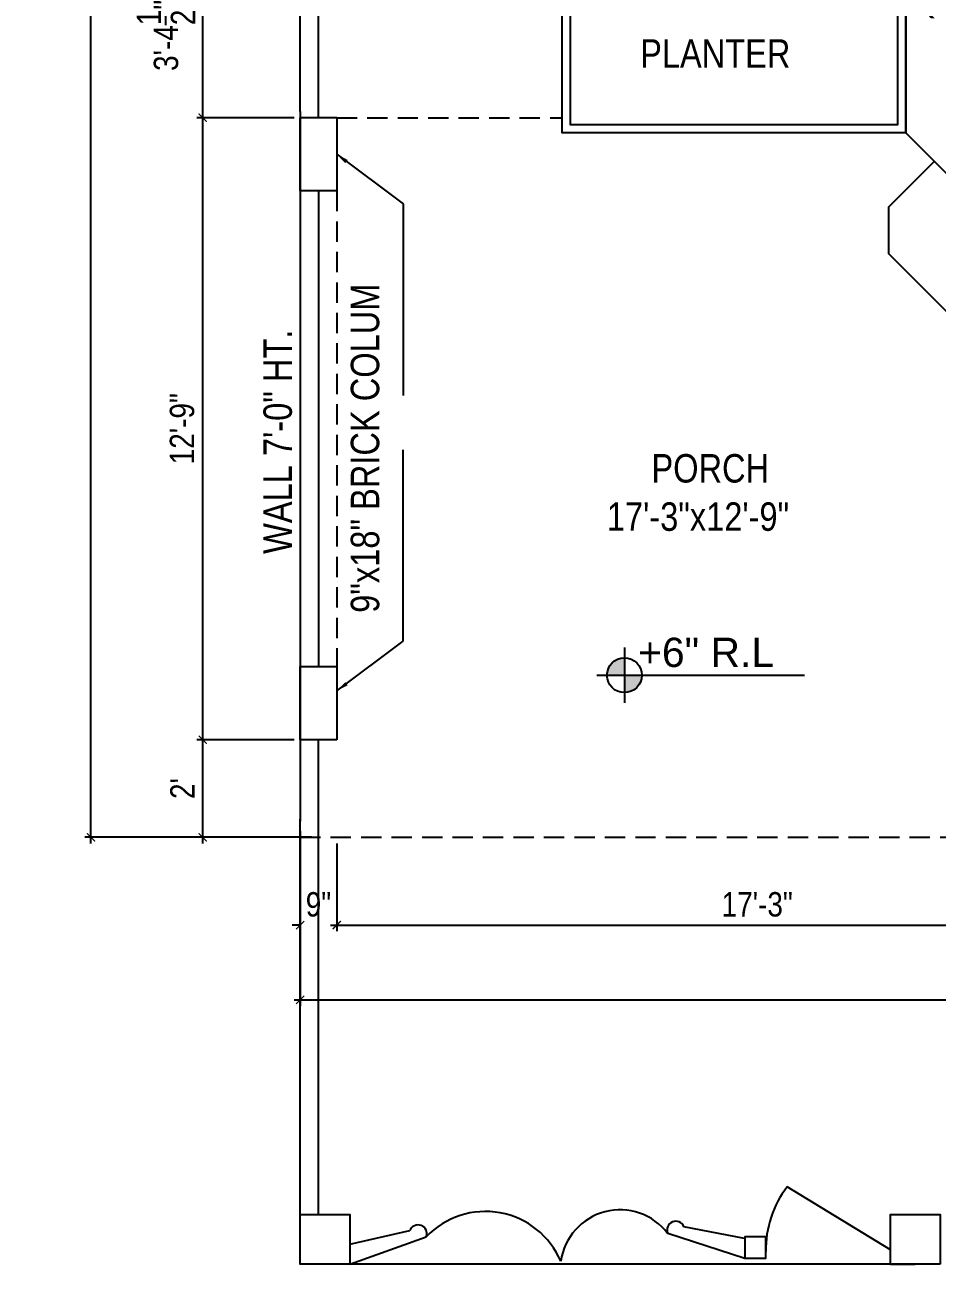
# Model space of a CAD drawing. Header units: inches. Extents: x -28532 to -7629, y -71430 to -21561.
# Drawn here: x -8768.8 to -8544.2, y -45558.7 to -45253.9 of the extents above; entities that cross this region are included whole.
import ezdxf

# ---------------------------------------------------------------- set-up
doc = ezdxf.new("R2010")
doc.units = ezdxf.units.IN
doc.header["$LTSCALE"] = 10
doc.header["$MEASUREMENT"] = 0
doc.header["$PDMODE"] = 34
doc.linetypes.add('DASHED', pattern=[0.75, 0.5, -0.25])
doc.layers.get('DEFPOINTS').update_dxf_attribs({"linetype": 'CONTINUOUS'})
for name, color, linetype in [('DIM', 1, 'CONTINUOUS'), ('GF-TEXT', 3, 'DASHED'), ('TEXT', 6, 'CONTINUOUS'), ('TEXT 1', 7, 'CONTINUOUS'), ('WALL', 255, 'CONTINUOUS'), ('WIN', 1, 'CONTINUOUS')]:
    doc.layers.add(name, color=color, linetype=linetype)
doc.layers.add('HATCH', color=3, linetype='CONTINUOUS', lineweight=13)
doc.layers.add('TEXT1', color=2, linetype='CONTINUOUS', lineweight=13)
doc.styles.add('ar', font='arial.ttf')
doc.styles.add('dim1', font='swissci.ttf')
doc.styles.add('style1', font='swissci.ttf', dxfattribs={"height": 9})
doc.dimstyles.new('1', dxfattribs={"dimscale": 0, "dimtxt": 9, "dimasz": 3, "dimexe": 1, "dimexo": 3, "dimgap": 1, "dimtad": 1, "dimdec": 1, "dimzin": 0, "dimdsep": 46, "dimlunit": 4, "dimtxsty": 'style1', "dimblk": 'ARCHTICK', "dimcen": 1.5, "dimclrd": 256, "dimclre": 256, "dimclrt": 2, "dimadec": 0, "dimazin": 0, "dimtfac": 0.75, "dimtdec": 1, "dimtix": 1, "dimtofl": 0, "dimtmove": 2, "dimatfit": 3, "dimfxl": 12, "dimfxlon": 1, "dimtolj": 1, "dimtzin": 0, "dimarcsym": 0})
doc.dimstyles.new('dim2', dxfattribs={"dimscale": 0, "dimtxt": 8, "dimasz": 2, "dimexe": 1.5, "dimexo": 1.5, "dimgap": 2, "dimtad": 1, "dimdec": 1, "dimzin": 0, "dimdsep": 46, "dimlunit": 4, "dimtxsty": 'dim1', "dimblk": 'ARCHTICK', "dimcen": 0.09, "dimdle": 1.5, "dimclrd": 5, "dimclre": 5, "dimclrt": 1, "dimadec": 0, "dimazin": 0, "dimtfac": 1, "dimtdec": 1, "dimtix": 1, "dimtofl": 0, "dimtmove": 2, "dimatfit": 3, "dimfxl": 1, "dimtolj": 1, "dimtzin": 0, "dimlwd": -1, "dimlwe": -1, "dimarcsym": 0})

# ---------------------------------------------------------------- blocks, each defined once
blk = doc.blocks.new('_ArchTick')
at = {"layer": 'DIM', "color": 0, "const_width": 0.15}
blk.add_lwpolyline([(-0.5, -0.5), (0.5, 0.5)], dxfattribs=at)
blk = doc.blocks.new('*D123')
at = {"layer": 'DEFPOINTS', "color": 0, "transparency": 16777216}
for p in [(-8725, -45429.75), (-8701.03, -45429.75), (-8701.03, -45453.75)]:
    blk.add_point(p, dxfattribs=at)
at = {"layer": 'DIM', "color": 5, "transparency": 16777216}
for p, q in [((-8702.53, -45429.75), (-8726.5, -45429.75)), ((-8725, -45455.25), (-8725, -45428.25)), ((-8702.53, -45453.75), (-8726.5, -45453.75))]:
    blk.add_line(p, q, dxfattribs=at)
at = {"layer": 'DIM', "color": 5, "transparency": 16777216, "xscale": 2, "yscale": 2, "zscale": 2}
for p, rotation in [((-8725, -45429.75), 90), ((-8725, -45453.75), 270)]:
    blk.add_blockref('_ArchTick', p, dxfattribs=dict(at, rotation=rotation))
at = {"layer": 'DIM', "color": 1, "transparency": 16777216, "insert": (-8730.01, -45441.75), "char_height": 6, "attachment_point": 5, "rotation": 90, "style": 'dim1'}
blk.add_mtext("\\A1;2'", dxfattribs=at)
blk = doc.blocks.new('*D124')
at = {"layer": 'DEFPOINTS', "color": 0, "transparency": 16777216}
for p in [(-8725, -45276.75), (-8701.03, -45276.75), (-8701.03, -45429.75)]:
    blk.add_point(p, dxfattribs=at)
at = {"layer": 'DIM', "color": 5, "transparency": 16777216}
for p, q in [((-8702.53, -45276.75), (-8726.5, -45276.75)), ((-8725, -45431.25), (-8725, -45275.25)), ((-8702.53, -45429.75), (-8726.5, -45429.75))]:
    blk.add_line(p, q, dxfattribs=at)
at = {"layer": 'DIM', "color": 5, "transparency": 16777216, "xscale": 2, "yscale": 2, "zscale": 2}
for p, rotation in [((-8725, -45276.75), 90), ((-8725, -45429.75), 270)]:
    blk.add_blockref('_ArchTick', p, dxfattribs=dict(at, rotation=rotation))
at = {"layer": 'DIM', "color": 1, "transparency": 16777216, "insert": (-8730.08, -45353.25), "char_height": 6, "attachment_point": 5, "rotation": 90, "style": 'dim1'}
blk.add_mtext('\\A1;12\'-9"', dxfattribs=at)
blk = doc.blocks.new('*D125')
at = {"layer": 'DEFPOINTS', "color": 0, "transparency": 16777216}
for p in [(-8725, -45236.25), (-8701.03, -45236.25), (-8701.03, -45276.75)]:
    blk.add_point(p, dxfattribs=at)
at = {"layer": 'DIM', "color": 5, "transparency": 16777216}
for p, q in [((-8725, -45278.25), (-8725, -45234.75)), ((-8702.53, -45236.25), (-8726.5, -45236.25)), ((-8702.53, -45276.75), (-8726.5, -45276.75))]:
    blk.add_line(p, q, dxfattribs=at)
at = {"layer": 'DIM', "color": 5, "transparency": 16777216, "xscale": 2, "yscale": 2, "zscale": 2}
for p, rotation in [((-8725, -45236.25), 90), ((-8725, -45276.75), 270)]:
    blk.add_blockref('_ArchTick', p, dxfattribs=dict(at, rotation=rotation))
at = {"layer": 'DIM', "color": 1, "transparency": 16777216, "insert": (-8734.07, -45256.5), "char_height": 6, "attachment_point": 5, "rotation": 90, "style": 'dim1'}
blk.add_mtext('\\A1;3\'-4{\\H1.000000x;\\S1/2;}"', dxfattribs=at)
blk = doc.blocks.new('*D133')
at = {"layer": 'DEFPOINTS', "color": 0, "transparency": 16777216}
for p in [(-8752.53, -44843.25), (-8696.69, -44843.25), (-8696.69, -45453.75)]:
    blk.add_point(p, dxfattribs=at)
at = {"layer": 'DIM', "color": 5, "transparency": 16777216}
for p, q in [((-8752.53, -45455.25), (-8752.53, -44841.75)), ((-8698.19, -44843.25), (-8754.03, -44843.25)), ((-8698.19, -45453.75), (-8754.03, -45453.75))]:
    blk.add_line(p, q, dxfattribs=at)
at = {"layer": 'DIM', "color": 5, "transparency": 16777216, "xscale": 2, "yscale": 2, "zscale": 2}
for p, rotation in [((-8752.53, -44843.25), 90), ((-8752.53, -45453.75), 270)]:
    blk.add_blockref('_ArchTick', p, dxfattribs=dict(at, rotation=rotation))
at = {"layer": 'DIM', "color": 1, "transparency": 16777216, "insert": (-8761.62, -45148.5), "char_height": 6, "attachment_point": 5, "rotation": 90, "style": 'dim1'}
blk.add_mtext('\\A1;50\'-10{\\H1.000000x;\\S1/2;}"', dxfattribs=at)
blk = doc.blocks.new('*D145')
at = {"layer": 'DEFPOINTS', "color": 0, "transparency": 16777216}
for p in [(-8701.03, -45453.75), (-8692.03, -45453.75), (-8692.03, -45475.34)]:
    blk.add_point(p, dxfattribs=at)
at = {"layer": 'DIM', "color": 5, "transparency": 16777216}
for p, q in [((-8701.03, -45455.25), (-8701.03, -45476.84)), ((-8692.03, -45455.25), (-8692.03, -45476.84)), ((-8701.03, -45475.34), (-8703.03, -45475.34)), ((-8692.03, -45475.34), (-8690.03, -45475.34))]:
    blk.add_line(p, q, dxfattribs=at)
at = {"layer": 'DIM', "color": 5, "transparency": 16777216, "xscale": 2, "yscale": 2, "zscale": 2}
blk.add_blockref('_ArchTick', (-8701.03, -45475.34), dxfattribs=at)
at = {"layer": 'DIM', "color": 5, "transparency": 16777216, "xscale": 2, "yscale": 2, "zscale": 2, "rotation": 180}
blk.add_blockref('_ArchTick', (-8692.03, -45475.34), dxfattribs=at)
at = {"layer": 'DIM', "color": 1, "transparency": 16777216, "insert": (-8696.53, -45470.27), "char_height": 6, "attachment_point": 5, "style": 'dim1'}
blk.add_mtext('\\A1;9"', dxfattribs=at)
blk = doc.blocks.new('*D146')
at = {"layer": 'DEFPOINTS', "color": 0, "transparency": 16777216}
for p in [(-8692.03, -45453.75), (-8485.03, -45453.75), (-8485.03, -45475.34)]:
    blk.add_point(p, dxfattribs=at)
at = {"layer": 'DIM', "color": 5, "transparency": 16777216}
for p, q in [((-8692.03, -45455.25), (-8692.03, -45476.84)), ((-8485.03, -45455.25), (-8485.03, -45476.84)), ((-8693.53, -45475.34), (-8483.53, -45475.34))]:
    blk.add_line(p, q, dxfattribs=at)
at = {"layer": 'DIM', "color": 5, "transparency": 16777216, "xscale": 2, "yscale": 2, "zscale": 2, "rotation": 180}
blk.add_blockref('_ArchTick', (-8692.03, -45475.34), dxfattribs=at)
at = {"layer": 'DIM', "color": 5, "transparency": 16777216, "xscale": 2, "yscale": 2, "zscale": 2}
blk.add_blockref('_ArchTick', (-8485.03, -45475.34), dxfattribs=at)
at = {"layer": 'DIM', "color": 1, "transparency": 16777216, "insert": (-8588.53, -45470.27), "char_height": 6, "attachment_point": 5, "style": 'dim1'}
blk.add_mtext('\\A1;17\'-3"', dxfattribs=at)
blk = doc.blocks.new('*D150')
at = {"layer": 'DEFPOINTS', "color": 0, "transparency": 16777216}
for p in [(-8701.03, -45452.09), (-8281.03, -45452.09), (-8281.03, -45493.69)]:
    blk.add_point(p, dxfattribs=at)
at = {"layer": 'DIM', "color": 5, "transparency": 16777216}
for p, q in [((-8701.03, -45453.59), (-8701.03, -45495.19)), ((-8281.03, -45453.59), (-8281.03, -45495.19)), ((-8702.53, -45493.69), (-8279.53, -45493.69))]:
    blk.add_line(p, q, dxfattribs=at)
at = {"layer": 'DIM', "color": 5, "transparency": 16777216, "xscale": 2, "yscale": 2, "zscale": 2, "rotation": 180}
blk.add_blockref('_ArchTick', (-8701.03, -45493.69), dxfattribs=at)
at = {"layer": 'DIM', "color": 5, "transparency": 16777216, "xscale": 2, "yscale": 2, "zscale": 2}
blk.add_blockref('_ArchTick', (-8281.03, -45493.69), dxfattribs=at)
at = {"layer": 'DIM', "color": 1, "transparency": 16777216, "insert": (-8491.03, -45488.61), "char_height": 6, "attachment_point": 5, "style": 'dim1'}
blk.add_mtext("\\A1;35'", dxfattribs=at)
blk = doc.blocks.new('*D503')
at = {"layer": 'DEFPOINTS', "color": 0, "transparency": 16777216}
for p in [(-8542.98, -45236.25), (-8542.98, -45276.75), (-8526.11, -45276.75)]:
    blk.add_point(p, dxfattribs=at)
at = {"layer": 'DIM', "color": 5, "transparency": 16777216}
for p, q in [((-8526.11, -45234.75), (-8526.11, -45278.25)), ((-8541.48, -45236.25), (-8524.61, -45236.25)), ((-8541.48, -45276.75), (-8524.61, -45276.75))]:
    blk.add_line(p, q, dxfattribs=at)
at = {"layer": 'DIM', "color": 5, "transparency": 16777216, "xscale": 2, "yscale": 2, "zscale": 2}
for p, rotation in [((-8526.11, -45236.25), 90), ((-8526.11, -45276.75), 270)]:
    blk.add_blockref('_ArchTick', p, dxfattribs=dict(at, rotation=rotation))
at = {"layer": 'DIM', "color": 1, "transparency": 16777216, "insert": (-8537.53, -45256.5), "char_height": 8, "attachment_point": 5, "rotation": 90, "style": 'dim1'}
blk.add_mtext('\\A1;3\'-4{\\H1.000000x;\\S1/2;}"', dxfattribs=at)

msp = doc.modelspace()

# ---------------------------------------------------------------- hatches: boundary and pattern name
at = {"layer": 'TEXT 1'}
h = msp.add_hatch(color=256, dxfattribs=at)
h.paths.add_polyline_path([(-8621.22, -45418.17), (-8621.22, -45413.88), (-8616.93, -45413.88, -0.414214)])
h.paths.add_polyline_path([(-8621.22, -45413.88), (-8625.5, -45413.88, -0.414214), (-8621.22, -45409.6)])

# ---------------------------------------------------------------- linework, layer by layer
at = {"layer": 'GF-TEXT'}
for p, q in [((-8692.03, -45276.75), (-8636.53, -45276.75)), ((-8692.03, -45294.75), (-8692.03, -45411.75)), ((-8701.03, -45429.75), (-8701.03, -45453.75)), ((-8701.03, -45453.75), (-8485.03, -45453.75))]:
    msp.add_line(p, q, dxfattribs=at)
at = {"layer": 'TEXT 1'}
for p, q in [((-8621.22, -45407.08), (-8621.22, -45420.68)), ((-8628.02, -45413.88), (-8576.93, -45413.88))]:
    msp.add_line(p, q, dxfattribs=at)
msp.add_circle((-8621.22, -45413.88), 4.29, dxfattribs=at)
at = {"layer": 'WALL'}
for p, q in [((-8551.98, -45280.47), (-8551.98, -45236.25)), ((-8692.03, -45276.75), (-8701.03, -45276.75)), ((-8701.03, -45294.75), (-8701.03, -45276.75)), ((-8692.03, -45276.75), (-8692.03, -45294.75)), ((-8551.98, -45280.47), (-8536.47, -45296)), ((-8692.03, -45294.75), (-8701.03, -45294.75)), ((-8701.03, -45411.75), (-8692.03, -45411.75)), ((-8701.03, -45429.75), (-8701.03, -45411.75)), ((-8692.03, -45411.75), (-8692.03, -45429.75)), ((-8692.03, -45429.75), (-8701.03, -45429.75)), ((-8555.75, -45558.75), (-8549.62, -45558.75))]:
    msp.add_line(p, q, dxfattribs=at)
for points in [[(-8688.77, -45558.75), (-8701.03, -45558.75), (-8701.03, -45546.49), (-8688.77, -45546.49)], [(-8543.49, -45558.75), (-8555.75, -45558.75), (-8555.75, -45546.49), (-8543.49, -45546.49)], [(-8591.61, -45557.24), (-8586.4, -45557.24), (-8586.4, -45552.04), (-8591.61, -45552.04)]]:
    msp.add_lwpolyline(points, close=True, dxfattribs=at)
at = {"layer": 'WIN'}
for p, q in [((-8701.03, -45275.25), (-8701.03, -44778.75)), ((-8696.53, -45276.75), (-8696.53, -44783.25)), ((-8701.03, -45275.25), (-8701.03, -45449.25)), ((-8556.25, -45298.79), (-8544.95, -45287.51)), ((-8701.03, -45294.75), (-8701.03, -45411.75)), ((-8696.53, -45294.75), (-8696.53, -45411.75)), ((-8556.25, -45298.79), (-8556.25, -45310.16)), ((-8508.26, -45358.21), (-8556.25, -45310.16)), ((-8696.53, -45546.75), (-8696.53, -45429.75)), ((-8701.03, -45546.75), (-8701.03, -45449.25)), ((-8555.73, -45555.18), (-8581.12, -45539.68)), ((-8591.67, -45552.43), (-8606.56, -45549.53)), ((-8688.84, -45553.8), (-8674.04, -45550.48)), ((-8688.77, -45558.75), (-8669.99, -45552)), ((-8591.6, -45557.38), (-8610.57, -45551.16)), ((-8555.75, -45558.75), (-8688.77, -45558.75))]:
    msp.add_line(p, q, dxfattribs=at)
for points in [[(-8636.53, -45236.25), (-8551.98, -45236.25), (-8551.98, -45280.47), (-8636.53, -45280.47)], [(-8634.53, -45238.25), (-8553.98, -45238.25), (-8553.98, -45278.47), (-8634.53, -45278.47)]]:
    msp.add_lwpolyline(points, close=True, dxfattribs=at)
for centre, radius, start, end in [((-8560.93, -45555.25), 25.5, 142.3532, 180.8064), ((-8655.42, -45565.96), 20.18, 23.1871, 136.2132), ((-8622.29, -45560.09), 14.73, 37.3111, 171.9045), ((-8672.01, -45551.24), 2.16, 339.4797, 159.4797), ((-8608.57, -45550.35), 2.16, 22.133, 202.133)]:
    msp.add_arc(centre, radius, start, end, dxfattribs=at)

# ---------------------------------------------------------------- texts
at = {"layer": 'TEXT', "style": 'dim1'}
for s, p in [('PLANTER', (-8617.34, -45264.47)), ('PORCH', (-8614.56, -45366.49)), ('17\'-3"x12\'-9"', (-8625.54, -45378.36))]:
    msp.add_text(s, height=7, dxfattribs=at).set_placement(p)
for s, p in [('9"x18" BRICK COLUM', (-8681.57, -45398.53)), ('WALL 7\'-0" HT.', (-8703.07, -45384.04))]:
    msp.add_text(s, height=7, rotation=90, dxfattribs=at).set_placement(p)
at = {"layer": 'TEXT1', "linetype": 'Continuous', "style": 'ar'}
msp.add_text('+6" R.L', height=7.2, dxfattribs=at).set_placement((-8617.86, -45411.85))

# ---------------------------------------------------------------- dimensions: what is measured, and where the dimension line sits
at = {"layer": 'DIM'}
for base, p1, p2, angle, picture, middle in [((-8752.53, -44843.25), (-8696.69, -45453.75), (-8696.69, -44843.25), 90, '*D133', (-8761.62, -45148.5)), ((-8725, -45236.25), (-8701.03, -45276.75), (-8701.03, -45236.25), 270, '*D125', (-8734.07, -45256.5)), ((-8725, -45276.75), (-8701.03, -45429.75), (-8701.03, -45276.75), 270, '*D124', (-8730.08, -45353.25)), ((-8725, -45429.75), (-8701.03, -45453.75), (-8701.03, -45429.75), 270, '*D123', (-8730.01, -45441.75))]:
    dim = msp.add_linear_dim(base=base, p1=p1, p2=p2, angle=angle, dimstyle='dim2', override={"dimscale": 1, "dimtxt": 6}, dxfattribs=at)
    dim.commit()
    dim.dimension.update_dxf_attribs({"geometry": picture, "text_midpoint": middle})
dim = msp.add_aligned_dim(p1=(-8542.98, -45236.25), p2=(-8542.98, -45276.75), distance=16.88, dimstyle='dim2', override={"dimscale": 1}, dxfattribs=at)
dim.commit()
dim.dimension.update_dxf_attribs({"geometry": '*D503', "text_midpoint": (-8537.53, -45256.5)})
for base, p1, p2, picture, middle in [((-8692.03, -45475.34), (-8701.03, -45453.75), (-8692.03, -45453.75), '*D145', (-8696.53, -45470.27)), ((-8281.03, -45493.69), (-8701.03, -45452.09), (-8281.03, -45452.09), '*D150', (-8491.03, -45488.61)), ((-8485.03, -45475.34), (-8692.03, -45453.75), (-8485.03, -45453.75), '*D146', (-8588.53, -45470.27))]:
    dim = msp.add_linear_dim(base=base, p1=p1, p2=p2, dimstyle='dim2', override={"dimscale": 1, "dimtxt": 6}, dxfattribs=at)
    dim.commit()
    dim.dimension.update_dxf_attribs({"geometry": picture, "text_midpoint": middle})

# ---------------------------------------------------------------- leaders
at = {"layer": 'HATCH'}
for points in [[(-8692.03, -45285.75), (-8675.65, -45297.97), (-8675.65, -45345.08)], [(-8692.03, -45417.75), (-8675.65, -45405.52), (-8675.65, -45358.42)]]:
    msp.add_leader(points, dimstyle='1', override={"dimscale": 1, "dimtad": 0, "dimfxl": 3}, dxfattribs=at)

doc.saveas('drawing.dxf')
